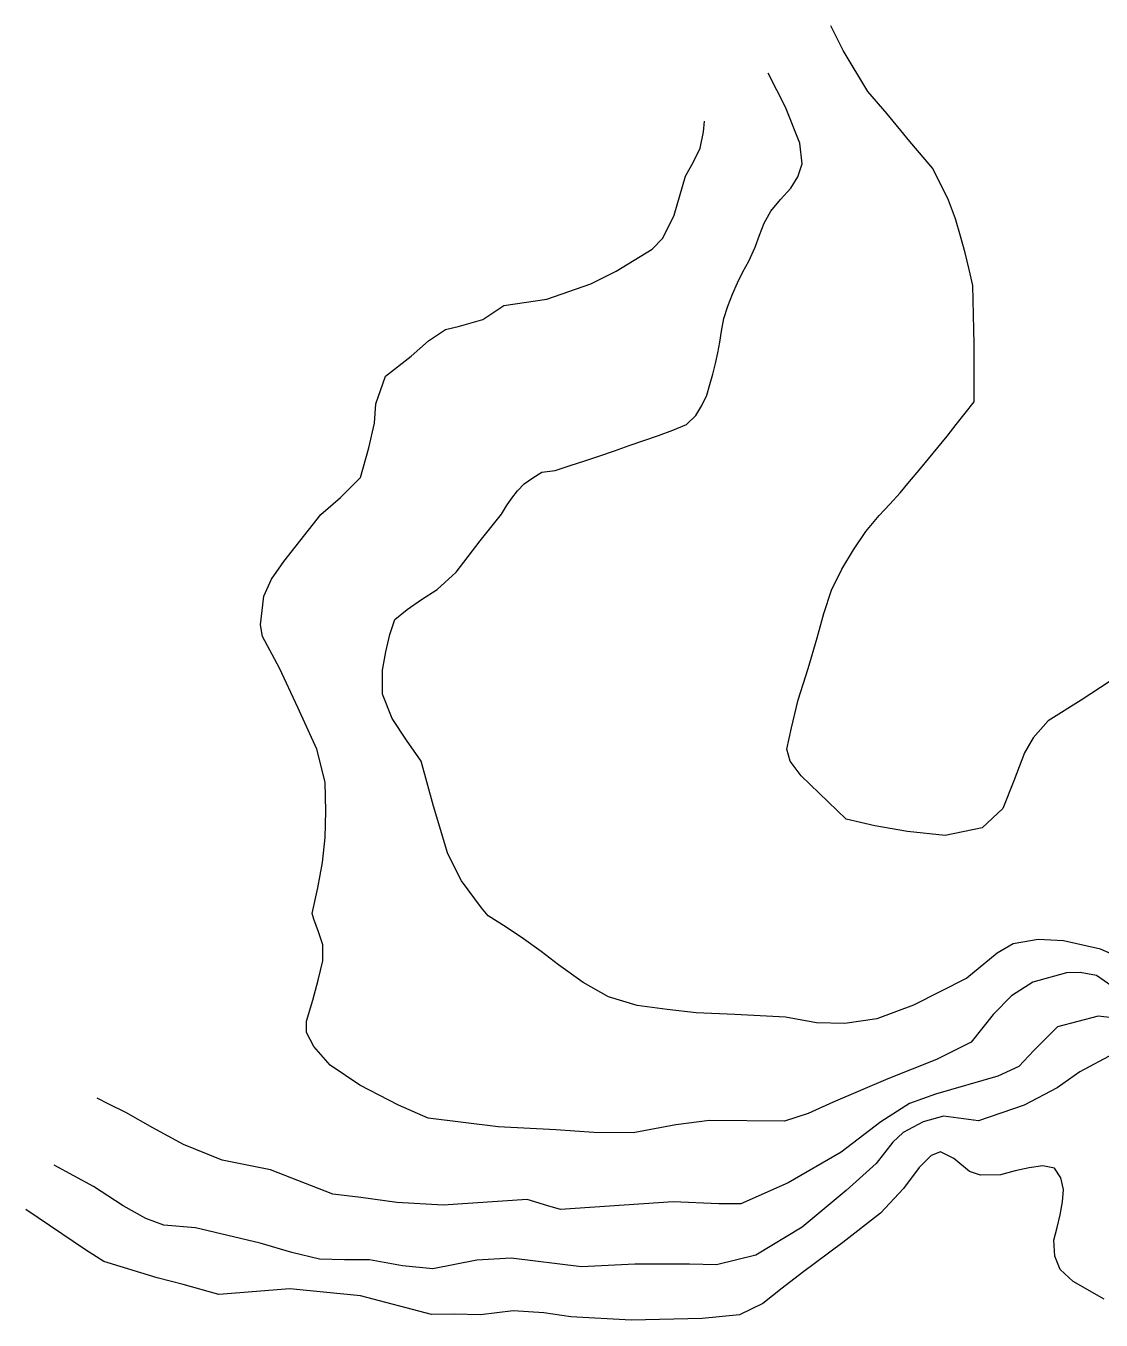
# Model space of a CAD drawing. Extents: x -717077 to -715000, y -984628 to -984000.
# Drawn here: x -717077.4 to -716807.5, y -984547.7 to -984222.8 of the extents above; entities that cross this region are included whole.
import ezdxf

# ---------------------------------------------------------------- set-up
doc = ezdxf.new("R2010")
doc.units = 0
doc.layers.add('contour_lines', color=1, linetype='CONTINUOUS')

msp = doc.modelspace()

# ---------------------------------------------------------------- linework, layer by layer
at = {"layer": 'contour_lines', "color": 1}
for p, q in [((-716872.231, -984228.997, 273), (-716875.343, -984222.807, 273)), ((-716866.045, -984239.253, 273), (-716872.231, -984228.997, 273)), ((-716886.663, -984243.202, 274), (-716891.038, -984234.664, 274)), ((-716861.204, -984244.865, 273), (-716866.045, -984239.253, 273)), ((-716883.068, -984252.279, 274), (-716886.663, -984243.202, 274)), ((-716907.313, -984249.44, 275), (-716906.996, -984246.718, 275)), ((-716855.514, -984251.865, 273), (-716861.204, -984244.865, 273)), ((-716908.14, -984253.481, 275), (-716907.313, -984249.44, 275)), ((-716909.756, -984256.902, 275), (-716908.14, -984253.481, 275)), ((-716882.536, -984257.393, 274), (-716883.068, -984252.279, 274)), ((-716849.754, -984258.607, 273), (-716855.514, -984251.865, 273)), ((-716911.836, -984260.522, 275), (-716909.756, -984256.902, 275)), ((-716883.591, -984260.706, 274), (-716882.536, -984257.393, 274)), ((-716845.823, -984266.554, 273), (-716849.754, -984258.607, 273)), ((-716914.62, -984270.347, 275), (-716911.836, -984260.522, 275)), ((-716885.328, -984263.574, 274), (-716883.591, -984260.706, 274)), ((-716890.377, -984269.287, 274), (-716887.918, -984266.412, 274)), ((-716887.918, -984266.412, 274), (-716885.328, -984263.574, 274)), ((-716844.067, -984271.217, 273), (-716845.823, -984266.554, 273)), ((-716892.031, -984272.301, 274), (-716890.377, -984269.287, 274)), ((-716917.517, -984276.082, 275), (-716914.62, -984270.347, 275)), ((-716893.236, -984275.339, 274), (-716892.031, -984272.301, 274)), ((-716842.743, -984275.56, 273), (-716844.067, -984271.217, 273)), ((-716920.153, -984278.875, 275), (-716917.517, -984276.082, 275)), ((-716894.319, -984278.382, 274), (-716893.236, -984275.339, 274)), ((-716841.576, -984279.8, 273), (-716842.743, -984275.56, 273)), ((-716929.24, -984284.387, 275), (-716920.153, -984278.875, 275)), ((-716895.908, -984281.88, 274), (-716894.319, -984278.382, 274)), ((-716897.374, -984284.546, 274), (-716895.908, -984281.88, 274)), ((-716840.569, -984283.939, 273), (-716841.576, -984279.8, 273)), ((-716935.577, -984287.542, 275), (-716929.24, -984284.387, 275)), ((-716898.762, -984287.297, 274), (-716897.374, -984284.546, 274)), ((-716839.708, -984287.99, 273), (-716840.569, -984283.939, 273)), ((-716946.581, -984291.383, 275), (-716935.577, -984287.542, 275)), ((-716900.046, -984290.15, 274), (-716898.762, -984287.297, 274)), ((-716839.592, -984291.666, 273), (-716839.708, -984287.99, 273)), ((-716957.394, -984292.964, 275), (-716946.581, -984291.383, 275)), ((-716901.202, -984293.117, 274), (-716900.046, -984290.15, 274)), ((-716839.496, -984295.334, 273), (-716839.592, -984291.666, 273)), ((-716962.689, -984296.471, 275), (-716957.394, -984292.964, 275)), ((-716902.162, -984296.225, 274), (-716901.202, -984293.117, 274)), ((-716839.42, -984298.992, 273), (-716839.496, -984295.334, 273)), ((-716976.326, -984301.838, 275), (-716972.015, -984298.973, 275)), ((-716972.015, -984298.973, 275), (-716968.534, -984298.183, 275)), ((-716968.534, -984298.183, 275), (-716962.689, -984296.471, 275)), ((-716902.737, -984299.45, 274), (-716902.162, -984296.225, 274)), ((-716839.363, -984302.642, 273), (-716839.42, -984298.992, 273)), ((-716980.644, -984305.71, 275), (-716976.326, -984301.838, 275)), ((-716903.687, -984304.855, 274), (-716903.175, -984302.16, 274)), ((-716903.175, -984302.16, 274), (-716902.737, -984299.45, 274)), ((-716904.274, -984307.534, 274), (-716903.687, -984304.855, 274)), ((-716839.325, -984306.283, 273), (-716839.363, -984302.642, 273)), ((-716987.112, -984310.74, 275), (-716980.644, -984305.71, 275)), ((-716904.926, -984310.2, 274), (-716904.274, -984307.534, 274)), ((-716839.306, -984309.917, 273), (-716839.325, -984306.283, 273)), ((-716989.542, -984317.685, 275), (-716987.112, -984310.74, 275)), ((-716905.657, -984312.851, 274), (-716904.926, -984310.2, 274)), ((-716839.306, -984313.541, 273), (-716839.306, -984309.917, 273)), ((-716906.443, -984315.492, 274), (-716905.657, -984312.851, 274)), ((-716839.323, -984317.158, 273), (-716839.306, -984313.541, 273)), ((-716989.893, -984322.511, 275), (-716989.542, -984317.685, 275)), ((-716909.172, -984320.583, 274), (-716907.672, -984318.061, 274)), ((-716907.672, -984318.061, 274), (-716906.443, -984315.492, 274)), ((-716841.581, -984320.028, 273), (-716839.323, -984317.158, 273)), ((-716911.534, -984322.844, 274), (-716909.172, -984320.583, 274)), ((-716843.86, -984322.895, 273), (-716841.581, -984320.028, 273)), ((-716991.339, -984328.738, 275), (-716989.893, -984322.511, 275)), ((-716918.61, -984325.611, 274), (-716914.959, -984324.317, 274)), ((-716914.959, -984324.317, 274), (-716911.534, -984322.844, 274)), ((-716846.159, -984325.759, 273), (-716843.86, -984322.895, 273)), ((-716929.643, -984329.434, 274), (-716925.953, -984328.169, 274)), ((-716925.953, -984328.169, 274), (-716922.275, -984326.895, 274)), ((-716922.275, -984326.895, 274), (-716918.61, -984325.611, 274)), ((-716848.476, -984328.621, 273), (-716846.159, -984325.759, 273)), ((-716993.432, -984336.144, 275), (-716991.339, -984328.738, 275)), ((-716937.059, -984331.936, 274), (-716933.345, -984330.689, 274)), ((-716933.345, -984330.689, 274), (-716929.643, -984329.434, 274)), ((-716853.168, -984334.34, 273), (-716850.813, -984331.482, 273)), ((-716850.813, -984331.482, 273), (-716848.476, -984328.621, 273)), ((-716950.142, -984336.236, 274), (-716947.853, -984334.804, 274)), ((-716947.853, -984334.804, 274), (-716944.519, -984334.404, 274)), ((-716944.519, -984334.404, 274), (-716940.784, -984333.174, 274)), ((-716940.784, -984333.174, 274), (-716937.059, -984331.936, 274)), ((-716855.544, -984337.196, 273), (-716853.168, -984334.34, 273)), ((-716998.409, -984341.198, 275), (-716993.432, -984336.144, 275)), ((-716953.939, -984339.49, 274), (-716952.287, -984337.732, 274)), ((-716952.287, -984337.732, 274), (-716950.142, -984336.236, 274)), ((-716857.942, -984340.05, 273), (-716855.544, -984337.196, 273)), ((-717003.354, -984345.418, 275), (-716998.409, -984341.198, 275)), ((-716956.781, -984343.311, 274), (-716955.438, -984341.345, 274)), ((-716955.438, -984341.345, 274), (-716953.939, -984339.49, 274)), ((-716860.516, -984342.891, 273), (-716857.942, -984340.05, 273)), ((-716958.005, -984345.363, 274), (-716956.781, -984343.311, 274)), ((-716863.177, -984345.728, 273), (-716860.516, -984342.891, 273)), ((-717012.632, -984357.279, 275), (-717003.354, -984345.418, 275)), ((-716963.336, -984352.05, 274), (-716958.005, -984345.363, 274)), ((-716866.537, -984349.714, 273), (-716863.177, -984345.728, 273)), ((-716869.641, -984354.287, 273), (-716866.537, -984349.714, 273)), ((-716969.345, -984359.904, 274), (-716963.336, -984352.05, 274)), ((-716872.546, -984359.176, 273), (-716869.641, -984354.287, 273)), ((-717015.757, -984361.677, 275), (-717012.632, -984357.279, 275)), ((-716974.11, -984364.266, 274), (-716969.345, -984359.904, 274)), ((-716875.15, -984364.438, 273), (-716872.546, -984359.176, 273)), ((-717017.629, -984365.906, 275), (-717015.757, -984361.677, 275)), ((-717018.513, -984373.146, 275), (-717017.629, -984365.906, 275)), ((-716981.671, -984369.325, 274), (-716978.052, -984366.809, 274)), ((-716978.052, -984366.809, 274), (-716974.11, -984364.266, 274)), ((-716877.085, -984370.295, 273), (-716875.15, -984364.438, 273)), ((-716984.793, -984371.815, 274), (-716981.671, -984369.325, 274)), ((-716878.717, -984376.434, 273), (-716877.085, -984370.295, 273)), ((-717018.005, -984376.07, 275), (-717018.513, -984373.146, 275)), ((-716986.065, -984375.609, 274), (-716984.793, -984371.815, 274)), ((-717013.729, -984384.019, 275), (-717018.005, -984376.07, 275)), ((-716987.055, -984379.901, 274), (-716986.065, -984375.609, 274)), ((-716881.043, -984384.128, 273), (-716878.717, -984376.434, 273)), ((-716987.867, -984384.516, 274), (-716987.055, -984379.901, 274)), ((-717009.107, -984393.853, 275), (-717013.729, -984384.019, 275)), ((-716987.845, -984390.556, 274), (-716987.867, -984384.516, 274)), ((-716883.55, -984391.976, 273), (-716881.043, -984384.128, 273)), ((-716805.191, -984387.316, 273), (-716812.495, -984392.073, 273)), ((-716985.446, -984396.683, 274), (-716987.845, -984390.556, 274)), ((-716885.22, -984398.969, 273), (-716883.55, -984391.976, 273)), ((-716812.495, -984392.073, 273), (-716820.8, -984397.226, 273)), ((-717004.323, -984404.328, 275), (-717009.107, -984393.853, 275)), ((-716981.82, -984402.096, 274), (-716985.446, -984396.683, 274)), ((-716886.398, -984404.316, 273), (-716885.22, -984398.969, 273)), ((-716820.8, -984397.226, 273), (-716824.547, -984401.519, 273)), ((-716978.176, -984407.347, 274), (-716981.82, -984402.096, 274)), ((-716824.547, -984401.519, 273), (-716826.71, -984405.296, 273)), ((-717002.299, -984412.634, 275), (-717004.323, -984404.328, 275)), ((-716885.492, -984407.352, 273), (-716886.398, -984404.316, 273)), ((-716826.71, -984405.296, 273), (-716829.357, -984412.313, 273)), ((-716975.085, -984418.626, 274), (-716978.176, -984407.347, 274)), ((-716882.81, -984411.069, 273), (-716885.492, -984407.352, 273)), ((-717002.057, -984419.886, 275), (-717002.299, -984412.634, 275)), ((-716871.488, -984421.906, 273), (-716882.81, -984411.069, 273)), ((-716829.357, -984412.313, 273), (-716832.132, -984419.259, 273)), ((-716971.44, -984430.579, 274), (-716975.085, -984418.626, 274)), ((-716832.132, -984419.259, 273), (-716837.296, -984424.126, 273)), ((-717002.273, -984426.483, 275), (-717002.057, -984419.886, 275)), ((-716864.247, -984423.553, 273), (-716871.488, -984421.906, 273)), ((-716856.093, -984424.994, 273), (-716864.247, -984423.553, 273)), ((-716846.61, -984426.048, 273), (-716856.093, -984424.994, 273)), ((-716837.296, -984424.126, 273), (-716846.61, -984426.048, 273)), ((-717002.936, -984432.808, 275), (-717002.273, -984426.483, 275)), ((-716968.069, -984437.414, 274), (-716971.44, -984430.579, 274)), ((-717004.14, -984439.171, 275), (-717002.936, -984432.808, 275)), ((-716963.015, -984444.145, 274), (-716968.069, -984437.414, 274)), ((-717005.49, -984445.585, 275), (-717004.14, -984439.171, 275)), ((-716961.309, -984446.161, 274), (-716963.015, -984444.145, 274)), ((-717005.086, -984447.013, 275), (-717005.49, -984445.585, 275)), ((-717003.921, -984450.193, 275), (-717005.086, -984447.013, 275)), ((-716956.849, -984448.992, 274), (-716961.309, -984446.161, 274)), ((-717002.852, -984453.437, 275), (-717003.921, -984450.193, 275)), ((-716952.433, -984451.995, 274), (-716956.849, -984448.992, 274)), ((-717002.884, -984457.467, 275), (-717002.852, -984453.437, 275)), ((-716948.061, -984455.168, 274), (-716952.433, -984451.995, 274)), ((-716829.569, -984453.231, 274), (-716833.588, -984455.566, 274)), ((-716823.305, -984452.16, 274), (-716829.569, -984453.231, 274)), ((-716816.907, -984452.427, 274), (-716823.305, -984452.16, 274)), ((-716807.592, -984454.54, 274), (-716816.907, -984452.427, 274)), ((-716802.465, -984456.766, 274), (-716807.592, -984454.54, 274)), ((-717004.013, -984462.343, 275), (-717002.884, -984457.467, 275)), ((-716943.723, -984458.475, 274), (-716948.061, -984455.168, 274)), ((-716833.588, -984455.566, 274), (-716841.203, -984461.849, 274)), ((-716937.471, -984462.936, 274), (-716943.723, -984458.475, 274)), ((-716816.156, -984460.514, 275), (-716824.61, -984462.837, 275)), ((-716812.747, -984460.442, 275), (-716816.156, -984460.514, 275)), ((-716808.646, -984461.13, 275), (-716812.747, -984460.442, 275)), ((-716802.843, -984465.177, 275), (-716808.646, -984461.13, 275)), ((-717005.329, -984467.366, 275), (-717004.013, -984462.343, 275)), ((-716931.132, -984466.5, 274), (-716937.471, -984462.936, 274)), ((-716841.203, -984461.849, 274), (-716854.585, -984468.564, 274)), ((-716824.61, -984462.837, 275), (-716829.973, -984466.258, 275)), ((-717006.955, -984472.632, 275), (-717005.329, -984467.366, 275)), ((-716923.906, -984468.67, 274), (-716931.132, -984466.5, 274)), ((-716829.973, -984466.258, 275), (-716834.575, -984470.987, 275)), ((-716916.416, -984469.676, 274), (-716923.906, -984468.67, 274)), ((-716909.148, -984470.492, 274), (-716916.416, -984469.676, 274)), ((-716899.422, -984470.958, 274), (-716909.148, -984470.492, 274)), ((-716886.707, -984471.609, 274), (-716899.422, -984470.958, 274)), ((-716854.585, -984468.564, 274), (-716863.769, -984471.995, 274)), ((-716834.575, -984470.987, 275), (-716840.12, -984477.902, 275)), ((-717006.933, -984475.44, 275), (-717006.955, -984472.632, 275)), ((-716878.92, -984473.032, 274), (-716886.707, -984471.609, 274)), ((-716871.768, -984473.215, 274), (-716878.92, -984473.032, 274)), ((-716863.769, -984471.995, 274), (-716871.768, -984473.215, 274)), ((-716818.441, -984474.025, 276), (-716824.394, -984480.024, 276)), ((-716808.193, -984471.392, 276), (-716818.441, -984474.025, 276)), ((-716798.208, -984472.5, 276), (-716808.193, -984471.392, 276)), ((-717005.066, -984479.006, 275), (-717006.933, -984475.44, 275)), ((-717001.002, -984483.681, 275), (-717005.066, -984479.006, 275)), ((-716840.12, -984477.902, 275), (-716848.777, -984482.216, 275)), ((-716824.394, -984480.024, 276), (-716828.167, -984483.992, 276)), ((-716804.326, -984480.826, 277), (-716812.798, -984485.322, 277)), ((-716993.548, -984488.667, 275), (-717001.002, -984483.681, 275)), ((-716848.777, -984482.216, 275), (-716861.016, -984487.062, 275)), ((-716828.167, -984483.992, 276), (-716833.364, -984486.459, 276)), ((-716861.016, -984487.062, 275), (-716874.755, -984492.964, 275)), ((-716833.364, -984486.459, 276), (-716849.071, -984490.959, 276)), ((-716812.798, -984485.322, 277), (-716818.479, -984489.388, 277)), ((-716983.83, -984493.697, 275), (-716993.548, -984488.667, 275)), ((-716818.479, -984489.388, 277), (-716826.769, -984493.667, 277)), ((-717056.606, -984493.457, 276), (-717059.515, -984491.948, 276)), ((-717052.287, -984495.562, 276), (-717056.606, -984493.457, 276)), ((-716976.416, -984496.956, 275), (-716983.83, -984493.697, 275)), ((-716874.755, -984492.964, 275), (-716880.983, -984495.774, 275)), ((-716855.598, -984493.283, 276), (-716862.737, -984497.887, 276)), ((-716849.071, -984490.959, 276), (-716855.598, -984493.283, 276)), ((-716826.769, -984493.667, 277), (-716838.255, -984497.627, 277)), ((-717045.526, -984499.379, 276), (-717052.287, -984495.562, 276)), ((-716958.862, -984499.13, 275), (-716976.416, -984496.956, 275)), ((-716880.983, -984495.774, 275), (-716886.924, -984497.739, 275)), ((-716847.022, -984496.425, 277), (-716852.136, -984497.927, 277)), ((-716838.255, -984497.627, 277), (-716847.022, -984496.425, 277)), ((-717037.838, -984503.574, 276), (-717045.526, -984499.379, 276)), ((-716944.395, -984499.915, 275), (-716958.862, -984499.13, 275)), ((-716934.848, -984500.573, 275), (-716944.395, -984499.915, 275)), ((-716924.913, -984500.639, 275), (-716934.848, -984500.573, 275)), ((-716914.193, -984498.646, 275), (-716924.913, -984500.639, 275)), ((-716905.758, -984497.559, 275), (-716914.193, -984498.646, 275)), ((-716886.924, -984497.739, 275), (-716905.758, -984497.559, 275)), ((-716862.737, -984497.887, 276), (-716872.767, -984505.472, 276)), ((-716857.144, -984500.537, 277), (-716859.717, -984503.031, 277)), ((-716852.136, -984497.927, 277), (-716857.144, -984500.537, 277)), ((-717028.082, -984507.514, 276), (-717037.838, -984503.574, 276)), ((-716859.717, -984503.031, 277), (-716863.916, -984508.376, 277)), ((-716872.767, -984505.472, 276), (-716886.05, -984513.172, 276)), ((-716850.163, -984506.31, 278), (-716853.122, -984509.352, 278)), ((-716847.823, -984505.394, 278), (-716850.163, -984506.31, 278)), ((-716844.461, -984507.058, 278), (-716847.823, -984505.394, 278)), ((-716840.471, -984510.369, 278), (-716844.461, -984507.058, 278)), ((-717060.395, -984514.141, 277), (-717070.276, -984508.756, 277)), ((-717016.016, -984509.926, 276), (-717028.082, -984507.514, 276)), ((-717000.336, -984516.069, 276), (-717016.016, -984509.926, 276)), ((-716863.916, -984508.376, 277), (-716871.474, -984515.142, 277)), ((-716853.122, -984509.352, 278), (-716857.083, -984514.652, 278)), ((-716829.079, -984510.2, 278), (-716832.741, -984511.205, 278)), ((-716825.514, -984509.392, 278), (-716829.079, -984510.2, 278)), ((-716822.118, -984508.932, 278), (-716825.514, -984509.392, 278)), ((-716819.195, -984509.496, 278), (-716822.118, -984508.932, 278)), ((-716817.57, -984511.917, 278), (-716819.195, -984509.496, 278)), ((-716886.05, -984513.172, 276), (-716897.944, -984518.448, 276)), ((-716837.736, -984511.26, 278), (-716840.471, -984510.369, 278)), ((-716832.741, -984511.205, 278), (-716837.736, -984511.26, 278)), ((-716816.917, -984514.85, 278), (-716817.57, -984511.917, 278)), ((-717052.955, -984518.974, 277), (-717060.395, -984514.141, 277)), ((-716993.289, -984516.88, 276), (-717000.336, -984516.069, 276)), ((-716871.474, -984515.142, 277), (-716882.545, -984524.306, 277)), ((-716857.083, -984514.652, 278), (-716862.845, -984520.795, 278)), ((-716817.179, -984518.002, 278), (-716816.917, -984514.85, 278)), ((-717062.429, -984529.98, 278), (-717077.391, -984519.87, 278)), ((-717047.272, -984522.121, 277), (-717052.955, -984518.974, 277)), ((-716984.284, -984518.093, 276), (-716993.289, -984516.88, 276)), ((-716972.666, -984518.799, 276), (-716984.284, -984518.093, 276)), ((-716951.579, -984517.386, 276), (-716972.666, -984518.799, 276)), ((-716946.376, -984519.008, 276), (-716951.579, -984517.386, 276)), ((-716943.168, -984519.915, 276), (-716946.376, -984519.008, 276)), ((-716914.94, -984517.988, 276), (-716943.168, -984519.915, 276)), ((-716903.475, -984518.451, 276), (-716914.94, -984517.988, 276)), ((-716897.944, -984518.448, 276), (-716903.475, -984518.451, 276)), ((-716817.782, -984521.188, 278), (-716817.179, -984518.002, 278)), ((-717042.784, -984523.848, 277), (-717047.272, -984522.121, 277)), ((-716862.845, -984520.795, 278), (-716872.319, -984528.134, 278)), ((-716818.497, -984524.383, 278), (-716817.782, -984521.188, 278)), ((-717034.791, -984524.453, 277), (-717042.784, -984523.848, 277)), ((-717018.601, -984528.34, 277), (-717034.791, -984524.453, 277)), ((-716882.545, -984524.306, 277), (-716894.164, -984531.339, 277)), ((-716819.376, -984527.589, 278), (-716818.497, -984524.383, 278)), ((-717010.647, -984530.688, 277), (-717018.601, -984528.34, 277)), ((-716872.319, -984528.134, 278), (-716882.411, -984535.733, 278)), ((-716819.068, -984531.645, 278), (-716819.376, -984527.589, 278)), ((-717057.795, -984532.953, 278), (-717062.429, -984529.98, 278)), ((-717044.427, -984537.063, 278), (-717057.795, -984532.953, 278)), ((-717003.643, -984532.359, 277), (-717010.647, -984530.688, 277)), ((-716997.391, -984532.534, 277), (-717003.643, -984532.359, 277)), ((-716991.164, -984532.538, 277), (-716997.391, -984532.534, 277)), ((-716982.887, -984534.043, 277), (-716991.164, -984532.538, 277)), ((-716964.156, -984532.606, 277), (-716975.266, -984534.792, 277)), ((-716955.545, -984532.144, 277), (-716964.156, -984532.606, 277)), ((-716937.874, -984534.257, 277), (-716955.545, -984532.144, 277)), ((-716894.164, -984531.339, 277), (-716903.999, -984533.743, 277)), ((-716817.768, -984534.932, 278), (-716819.068, -984531.645, 278)), ((-716975.266, -984534.792, 277), (-716982.887, -984534.043, 277)), ((-716924.488, -984533.603, 277), (-716937.874, -984534.257, 277)), ((-716910.84, -984533.575, 277), (-716924.488, -984533.603, 277)), ((-716903.999, -984533.743, 277), (-716910.84, -984533.575, 277)), ((-716882.411, -984535.733, 278), (-716887.578, -984539.671, 278)), ((-716814.484, -984537.982, 278), (-716817.768, -984534.932, 278)), ((-717037.888, -984538.677, 278), (-717044.427, -984537.063, 278)), ((-717028.958, -984541.203, 278), (-717037.888, -984538.677, 278)), ((-716806.746, -984542.37, 278), (-716814.484, -984537.982, 278)), ((-717011.108, -984539.8, 278), (-717028.958, -984541.203, 278)), ((-716993.371, -984541.533, 278), (-717011.108, -984539.8, 278)), ((-716975.568, -984546.206, 278), (-716993.371, -984541.533, 278)), ((-716887.578, -984539.671, 278), (-716892.378, -984543.472, 278)), ((-716955.042, -984545.29, 278), (-716963.282, -984546.322, 278)), ((-716947.349, -984545.851, 278), (-716955.042, -984545.29, 278)), ((-716940.593, -984546.815, 278), (-716947.349, -984545.851, 278)), ((-716892.378, -984543.472, 278), (-716898.212, -984546.299, 278)), ((-716969.852, -984546.202, 278), (-716975.568, -984546.206, 278)), ((-716963.282, -984546.322, 278), (-716969.852, -984546.202, 278)), ((-716925.425, -984547.655, 278), (-716940.593, -984546.815, 278)), ((-716907.64, -984547.246, 278), (-716925.425, -984547.655, 278)), ((-716898.212, -984546.299, 278), (-716907.64, -984547.246, 278))]:
    msp.add_line(p, q, dxfattribs=at)

doc.saveas('drawing.dxf')
